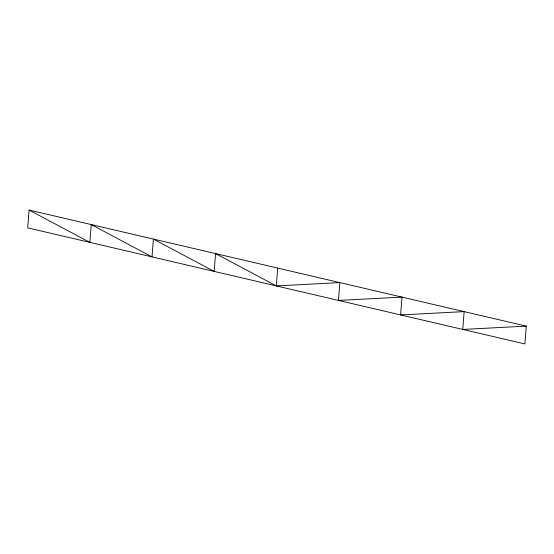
<?xml version="1.0" encoding="UTF-8"?>
<svg xmlns="http://www.w3.org/2000/svg" width="554" height="554" viewBox="0 0 554 554"><rect width="100%" height="100%" fill="white"/><g stroke="black" fill="none" stroke-linecap="round" stroke-linejoin="round"><path stroke-width="0.83" d="M29.099 210.056L27.7 227.867L524.901 343.944L526.3 326.133L29.099 210.056L89.852 242.382L91.251 224.564L151.997 256.89L153.403 239.072L214.149 271.398L215.554 253.587L276.301 285.906L339.851 282.602L338.446 300.413L402.003 297.11L400.597 314.928L464.148 311.618L462.749 329.436L526.3 326.133M276.301 285.906L277.699 268.094"/></g></svg>
